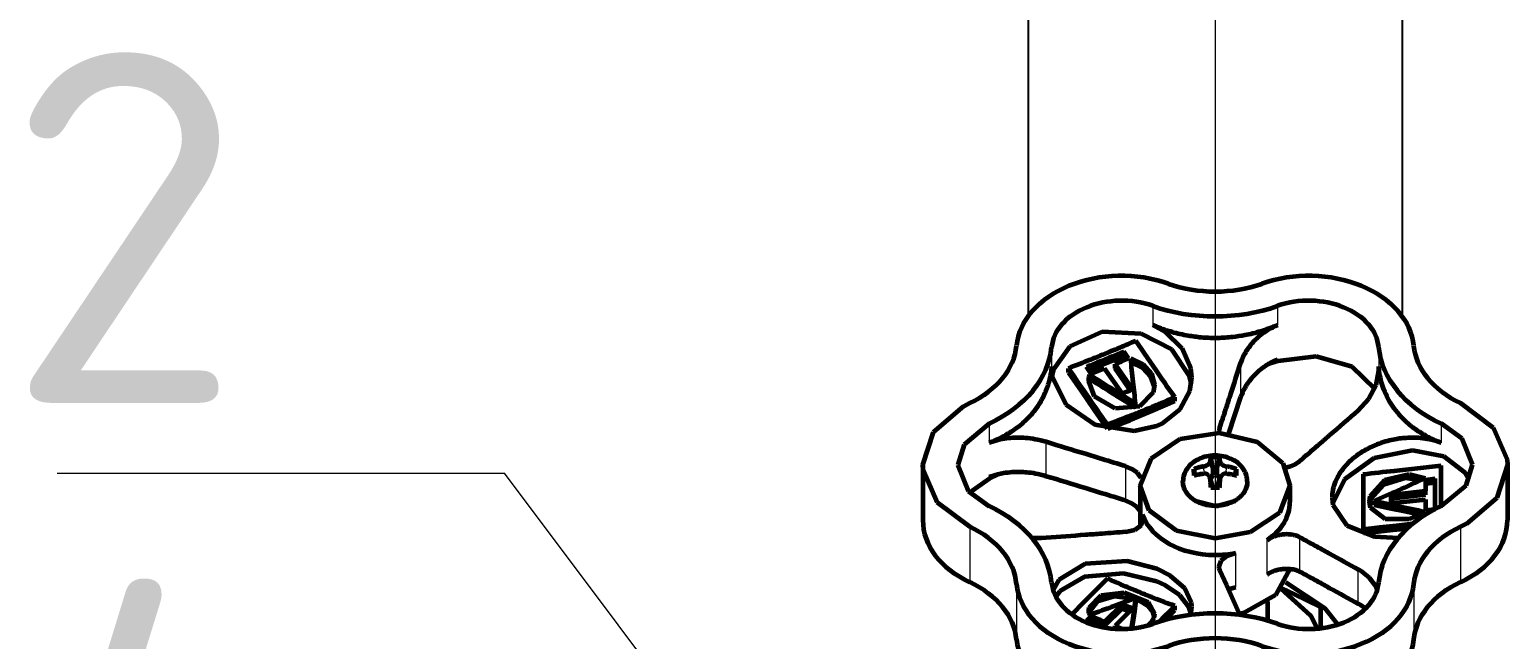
# Model space of a CAD drawing. Header units: millimetres. Extents: x -718 to 68664, y -49984 to -979.
# Drawn here: x 12506 to 13770, y -36314 to -35792 of the extents above; entities that cross this region are included whole.
import ezdxf

# ---------------------------------------------------------------- set-up
doc = ezdxf.new("R2010")
doc.units = ezdxf.units.MM
doc.linetypes.add('K5LT_BASIC', pattern=[0])
doc.layers.add('Text', color=7, linetype='Continuous', lineweight=15)
doc.layers.add('ГВС (Т3)_20', color=10, linetype='Continuous', lineweight=25)
doc.layers.add('Системный слой (1)', color=7, linetype='Continuous', true_color=0xc26c6c6c)
doc.styles.add('ISOCPEUR', font='isocpeur.ttf', dxfattribs={"width": 0.65})

# ---------------------------------------------------------------- blocks, each defined once
blk = doc.blocks.new('U656')
at = {"layer": 'Системный слой (1)', "color": 150, "linetype": 'K5LT_BASIC', "lineweight": 60, "true_color": 0x0080ff}
for p, q in [((799.53, 147.5), (800.69, 148.54)), ((797.37, 144.04), (799.53, 147.5)), ((796.35, 139.66), (797.37, 144.04)), ((796.63, 135.07), (796.35, 139.66)), ((798.16, 131), (796.63, 135.07)), ((811.36, 132.31), (809.13, 128.94)), ((800.69, 128.1), (798.16, 131)), ((809.13, 128.94), (807.74, 127.82))]:
    blk.add_line(p, q, dxfattribs=at)
blk = doc.blocks.new('U665')
at = {"layer": 'Системный слой (1)', "color": 150, "linetype": 'K5LT_BASIC', "lineweight": 60, "true_color": 0x0080ff}
for p, q in [((816.36, 116.81), (816.1, 117.34)), ((818.59, 114.24), (816.36, 116.81)), ((826.7, 117.34), (824.6, 114.54)), ((821.4, 113.32), (818.59, 114.24)), ((824.6, 114.54), (821.85, 113.34)), ((821.85, 113.34), (821.4, 113.32))]:
    blk.add_line(p, q, dxfattribs=at)
blk = doc.blocks.new('U666')
at = {"layer": 'Системный слой (1)', "color": 150, "linetype": 'K5LT_BASIC', "lineweight": 60, "true_color": 0x0080ff}
for p, q in [((830.27, 132.94), (830.26, 132.99)), ((830.68, 129.68), (830.27, 132.94)), ((829.79, 126.61), (830.68, 129.68)), ((827.9, 124.67), (829.79, 126.61))]:
    blk.add_line(p, q, dxfattribs=at)
blk = doc.blocks.new('U667')
at = {"layer": 'Системный слой (1)', "color": 150, "linetype": 'K5LT_BASIC', "lineweight": 60, "true_color": 0x0080ff}
for p, q in [((817.86, 119), (819.65, 116.85)), ((823.65, 117.23), (824.93, 119)), ((819.65, 116.85), (821.4, 116.32)), ((821.4, 116.32), (823.65, 117.23))]:
    blk.add_line(p, q, dxfattribs=at)
blk = doc.blocks.new('U668')
at = {"layer": 'Системный слой (1)', "color": 150, "linetype": 'K5LT_BASIC', "lineweight": 60, "true_color": 0x0080ff}
for p, q in [((818.19, 162.09), (820.94, 163.3)), ((820.94, 163.3), (821.4, 163.32)), ((821.4, 163.32), (824.2, 162.4)), ((816.1, 159.3), (818.19, 162.09)), ((824.2, 162.4), (826.43, 159.82)), ((826.43, 159.82), (826.7, 159.3))]:
    blk.add_line(p, q, dxfattribs=at)
blk = doc.blocks.new('U669')
at = {"layer": 'Системный слой (1)', "color": 150, "linetype": 'K5LT_BASIC', "lineweight": 60, "true_color": 0x0080ff}
for p, q in [((819.15, 159.41), (817.86, 157.64)), ((821.4, 160.32), (819.15, 159.41)), ((823.15, 159.78), (821.4, 160.32)), ((824.93, 157.64), (823.15, 159.78))]:
    blk.add_line(p, q, dxfattribs=at)
blk = doc.blocks.new('U670')
at = {"layer": 'Системный слой (1)', "color": 150, "linetype": 'K5LT_BASIC', "lineweight": 60, "true_color": 0x0080ff}
for p, q in [((808.74, 135.83), (808.63, 136.24)), ((810.24, 133.15), (808.74, 135.83)), ((812.51, 131.94), (810.24, 133.15))]:
    blk.add_line(p, q, dxfattribs=at)
blk = doc.blocks.new('U671')
at = {"layer": 'Системный слой (1)', "color": 150, "linetype": 'K5LT_BASIC', "lineweight": 60, "true_color": 0x0080ff}
for p, q in [((817.51, 143.97), (819.63, 144.72)), ((819.63, 144.72), (821.96, 143.8)), ((815.75, 141.62), (817.51, 143.97)), ((821.96, 143.8), (823.63, 141.32)), ((815.1, 138.32), (815.75, 141.62)), ((823.63, 141.32), (824.15, 137.98)), ((815.63, 135.32), (815.1, 138.32)), ((824.15, 137.98), (823.38, 134.74)), ((817.3, 132.83), (815.63, 135.32)), ((823.38, 134.74), (821.54, 132.52)), ((819.63, 131.92), (817.3, 132.83)), ((821.54, 132.52), (819.63, 131.92))]:
    blk.add_line(p, q, dxfattribs=at)
blk = doc.blocks.new('U672')
at = {"layer": 'Системный слой (1)', "color": 150, "linetype": 'K5LT_BASIC', "lineweight": 60, "true_color": 0x0080ff}
for p, q in [((820.71, 144.97), (821.04, 145.41)), ((821.04, 145.41), (821.27, 145.95)), ((820.3, 144.65), (820.71, 144.97))]:
    blk.add_line(p, q, dxfattribs=at)
blk = doc.blocks.new('U673')
at = {"layer": 'Системный слой (1)', "color": 150, "linetype": 'K5LT_BASIC', "lineweight": 60, "true_color": 0x0080ff}
for p, q in [((815.66, 145.95), (815.84, 145.18)), ((815.84, 145.18), (816.24, 144.66)), ((816.24, 144.66), (816.78, 144.47)), ((816.78, 144.47), (816.89, 144.47)), ((816.89, 144.47), (817.01, 144.49)), ((817.01, 144.49), (817.12, 144.53))]:
    blk.add_line(p, q, dxfattribs=at)
blk = doc.blocks.new('U674')
at = {"layer": 'Системный слой (1)', "color": 150, "linetype": 'K5LT_BASIC', "lineweight": 60, "true_color": 0x0080ff}
for p, q in [((818.13, 145.46), (817.84, 145.04)), ((818.34, 145.95), (818.13, 145.46)), ((817.84, 145.04), (817.48, 144.72))]:
    blk.add_line(p, q, dxfattribs=at)
blk = doc.blocks.new('U675')
at = {"layer": 'Системный слой (1)', "color": 150, "linetype": 'K5LT_BASIC', "lineweight": 60, "true_color": 0x0080ff}
for p, q in [((815.14, 153.57), (815.15, 153.99)), ((815.14, 153.17), (815.14, 153.57)), ((815.16, 152.77), (815.14, 153.17))]:
    blk.add_line(p, q, dxfattribs=at)
blk = doc.blocks.new('U676')
at = {"layer": 'Системный слой (1)', "color": 150, "linetype": 'K5LT_BASIC', "lineweight": 60, "true_color": 0x0080ff}
for p, q in [((812.39, 137.94), (811.11, 137.36)), ((809.83, 136.78), (808.55, 136.2)), ((811.11, 137.36), (809.83, 136.78))]:
    blk.add_line(p, q, dxfattribs=at)
blk = doc.blocks.new('U677')
at = {"layer": 'Системный слой (1)', "color": 150, "linetype": 'K5LT_BASIC', "lineweight": 60, "true_color": 0x0080ff}
for p, q in [((812.49, 137.98), (812.39, 137.94)), ((812.59, 138), (812.49, 137.98)), ((812.7, 138.01), (812.59, 138)), ((813.19, 137.83), (812.7, 138.01)), ((813.6, 137.31), (813.19, 137.83)), ((813.86, 136.56), (813.6, 137.31))]:
    blk.add_line(p, q, dxfattribs=at)
blk = doc.blocks.new('U678')
at = {"layer": 'Системный слой (1)', "color": 150, "linetype": 'K5LT_BASIC', "lineweight": 60, "true_color": 0x0080ff}
for p, q in [((811.74, 125.12), (812.28, 125.78)), ((812.28, 125.78), (812.46, 126.08)), ((810.71, 124.45), (811.12, 124.64)), ((811.12, 124.64), (811.74, 125.12))]:
    blk.add_line(p, q, dxfattribs=at)
blk = doc.blocks.new('U679')
at = {"layer": 'Системный слой (1)', "color": 150, "linetype": 'K5LT_BASIC', "lineweight": 60, "true_color": 0x0080ff}
for p, q in [((824.28, 138), (824.15, 138.01)), ((824.41, 137.98), (824.28, 138)), ((824.54, 137.94), (824.41, 137.98))]:
    blk.add_line(p, q, dxfattribs=at)
blk = doc.blocks.new('U680')
at = {"layer": 'Системный слой (1)', "color": 150, "linetype": 'K5LT_BASIC', "lineweight": 60, "true_color": 0x0080ff}
for p, q in [((809.11, 125.46), (809.26, 125.65)), ((809.26, 125.65), (809.39, 125.86)), ((809.39, 125.86), (809.52, 126.08))]:
    blk.add_line(p, q, dxfattribs=at)
blk = doc.blocks.new('U681')
at = {"layer": 'Системный слой (1)', "color": 150, "linetype": 'K5LT_BASIC', "lineweight": 60, "true_color": 0x0080ff}
for p, q in [((826.05, 126.08), (827.04, 125.17)), ((827.04, 125.17), (828.22, 124.55)), ((828.22, 124.55), (829.46, 124.32)), ((829.46, 124.32), (829.52, 124.32)), ((829.52, 124.32), (829.62, 124.32)), ((829.62, 124.32), (829.72, 124.32)), ((829.72, 124.32), (829.82, 124.33))]:
    blk.add_line(p, q, dxfattribs=at)
blk = doc.blocks.new('U682')
at = {"layer": 'Системный слой (1)', "color": 150, "linetype": 'K5LT_BASIC', "lineweight": 60, "true_color": 0x0080ff}
for p, q in [((810.73, 137.19), (810.81, 136.99)), ((810.81, 136.99), (810.87, 136.78)), ((810.87, 136.78), (810.93, 136.56))]:
    blk.add_line(p, q, dxfattribs=at)
blk = doc.blocks.new('U683')
at = {"layer": 'Системный слой (1)', "color": 150, "linetype": 'K5LT_BASIC', "lineweight": 60, "true_color": 0x0080ff}
for p, q in [((821.17, 132.3), (821.29, 131.85)), ((821.29, 131.85), (821.48, 131.43)), ((821.48, 131.43), (821.73, 131.07))]:
    blk.add_line(p, q, dxfattribs=at)
blk = doc.blocks.new('U684')
at = {"layer": 'Системный слой (1)', "color": 150, "linetype": 'K5LT_BASIC', "lineweight": 60, "true_color": 0x0080ff}
for p, q in [((817.98, 128.25), (816.22, 127.05)), ((818.62, 128.32), (817.98, 128.25)), ((816.22, 127.05), (815.26, 124.68)), ((815.26, 124.68), (815.15, 122.65))]:
    blk.add_line(p, q, dxfattribs=at)
blk = doc.blocks.new('U685')
at = {"layer": 'Системный слой (1)', "color": 150, "linetype": 'K5LT_BASIC', "lineweight": 60, "true_color": 0x0080ff}
for p, q in [((820.15, 127.25), (818.09, 128.27)), ((821.97, 124.72), (820.15, 127.25)), ((822.64, 121.43), (821.97, 124.72)), ((822.11, 118.76), (822.64, 121.43)), ((820.7, 116.91), (822.11, 118.76)), ((820.14, 116.59), (820.7, 116.91))]:
    blk.add_line(p, q, dxfattribs=at)
blk = doc.blocks.new('U686')
at = {"layer": 'Системный слой (1)', "color": 150, "linetype": 'K5LT_BASIC', "lineweight": 60, "true_color": 0x0080ff}
for p, q in [((810.59, 151.6), (810.13, 151.95)), ((811.83, 149.48), (810.59, 151.6)), ((812.12, 146.17), (811.83, 149.48)), ((811.43, 143.32), (812.12, 146.17)), ((811.07, 142.57), (811.43, 143.32)), ((810.24, 141.35), (811.07, 142.57)), ((808.74, 140.39), (809.26, 140.58)), ((809.26, 140.58), (810.24, 141.35))]:
    blk.add_line(p, q, dxfattribs=at)
blk = doc.blocks.new('U687')
at = {"layer": 'Системный слой (1)', "color": 150, "linetype": 'K5LT_BASIC', "lineweight": 60, "true_color": 0x0080ff}
for p, q in [((828.93, 152.27), (826.57, 151.09)), ((829.52, 152.32), (828.93, 152.27)), ((829.62, 152.32), (829.52, 152.32)), ((829.72, 152.31), (829.62, 152.32)), ((829.82, 152.31), (829.72, 152.31)), ((826.57, 151.09), (824.86, 148.6)), ((824.86, 148.6), (824.31, 145.24)), ((824.31, 145.24), (824.75, 143.32))]:
    blk.add_line(p, q, dxfattribs=at)
blk = doc.blocks.new('U688')
at = {"layer": 'Системный слой (1)', "color": 150, "linetype": 'K5LT_BASIC', "lineweight": 60, "true_color": 0x0080ff}
for p, q in [((829.56, 152.15), (828.98, 152.28)), ((831.54, 150.76), (829.56, 152.15)), ((832.77, 147.98), (831.54, 150.76)), ((832.62, 144.64), (832.77, 147.98)), ((831.27, 142.03), (832.62, 144.64)), ((829, 140.5), (831.27, 142.03)), ((828.34, 140.35), (829, 140.5))]:
    blk.add_line(p, q, dxfattribs=at)
blk = doc.blocks.new('U689')
at = {"layer": 'Системный слой (1)', "color": 150, "linetype": 'K5LT_BASIC', "lineweight": 60, "true_color": 0x0080ff}
for p, q in [((824.75, 143.32), (825.01, 142.77)), ((832.76, 142.58), (833.35, 143.65)), ((825.01, 142.77), (826.18, 141.32)), ((831.36, 141.13), (832.76, 142.58)), ((826.18, 141.32), (827.72, 140.49)), ((827.72, 140.49), (828.87, 140.32)), ((828.87, 140.32), (829.65, 140.39)), ((829.65, 140.39), (831.36, 141.13))]:
    blk.add_line(p, q, dxfattribs=at)
blk = doc.blocks.new('U690')
at = {"layer": 'Системный слой (1)', "color": 150, "linetype": 'K5LT_BASIC', "lineweight": 60, "true_color": 0x0080ff}
for p, q in [((811.9, 142.13), (812.5, 143.32)), ((810.84, 140.91), (811.9, 142.13)), ((808.55, 140.45), (808.79, 140.38)), ((808.79, 140.38), (809.03, 140.33)), ((809.03, 140.33), (809.28, 140.32)), ((809.28, 140.32), (809.64, 140.35)), ((809.64, 140.35), (810.84, 140.91))]:
    blk.add_line(p, q, dxfattribs=at)
blk = doc.blocks.new('U691')
at = {"layer": 'Системный слой (1)', "color": 150, "linetype": 'K5LT_BASIC', "lineweight": 60, "true_color": 0x0080ff}
for p, q in [((811.57, 151.68), (810.71, 152.18)), ((812.92, 149.44), (811.57, 151.68)), ((813.16, 145.85), (812.92, 149.44)), ((812.5, 143.32), (813.16, 145.85))]:
    blk.add_line(p, q, dxfattribs=at)
blk = doc.blocks.new('U692')
at = {"layer": 'Системный слой (1)', "color": 150, "linetype": 'K5LT_BASIC', "lineweight": 60, "true_color": 0x0080ff}
for p, q in [((815.55, 125.64), (815.69, 124.39)), ((815.69, 124.39), (815.83, 123.13)), ((815.83, 123.13), (815.97, 121.87))]:
    blk.add_line(p, q, dxfattribs=at)
blk = doc.blocks.new('U693')
at = {"layer": 'Системный слой (1)', "color": 150, "linetype": 'K5LT_BASIC', "lineweight": 60, "true_color": 0x0080ff}
for p, q in [((817.68, 123.4), (817.96, 124.71)), ((817.4, 122.09), (817.68, 123.4)), ((817.12, 120.78), (817.4, 122.09))]:
    blk.add_line(p, q, dxfattribs=at)
blk = doc.blocks.new('U694')
at = {"layer": 'Системный слой (1)', "color": 150, "linetype": 'K5LT_BASIC', "lineweight": 60, "true_color": 0x0080ff}
for p, q in [((818.47, 125.02), (818.09, 125.11)), ((819.7, 123.91), (818.47, 125.02)), ((820.26, 122.08), (819.7, 123.91)), ((820.08, 120.76), (820.26, 122.08))]:
    blk.add_line(p, q, dxfattribs=at)
blk = doc.blocks.new('U695')
at = {"layer": 'Системный слой (1)', "color": 150, "linetype": 'K5LT_BASIC', "lineweight": 60, "true_color": 0x0080ff}
for p, q in [((816.75, 123.78), (817.73, 125.02)), ((817.73, 125.02), (818.27, 125.13)), ((818.27, 125.13), (818.73, 125.05)), ((818.73, 125.05), (820.12, 123.81)), ((816.75, 121.69), (816.75, 123.78)), ((820.12, 123.81), (820.62, 121.72)), ((817.39, 120.37), (816.75, 121.69)), ((820.62, 121.72), (820.25, 120.37))]:
    blk.add_line(p, q, dxfattribs=at)
blk = doc.blocks.new('U696')
at = {"layer": 'Системный слой (1)', "color": 150, "linetype": 'K5LT_BASIC', "lineweight": 60, "true_color": 0x0080ff}
for p, q in [((815.91, 125.64), (816.06, 124.23)), ((816.06, 124.23), (816.22, 122.81)), ((816.22, 122.81), (816.38, 121.39))]:
    blk.add_line(p, q, dxfattribs=at)
blk = doc.blocks.new('U697')
at = {"layer": 'Системный слой (1)', "color": 150, "linetype": 'K5LT_BASIC', "lineweight": 60, "true_color": 0x0080ff}
for p, q in [((824.5, 147.49), (825.24, 145.58)), ((825.24, 145.58), (826.02, 143.68)), ((826.02, 143.68), (826.84, 141.78))]:
    blk.add_line(p, q, dxfattribs=at)
blk = doc.blocks.new('U698')
at = {"layer": 'Системный слой (1)', "color": 150, "linetype": 'K5LT_BASIC', "lineweight": 60, "true_color": 0x0080ff}
for p, q in [((829.9, 148.13), (829.5, 149.13)), ((830.31, 147.12), (829.9, 148.13)), ((830.73, 146.12), (830.31, 147.12))]:
    blk.add_line(p, q, dxfattribs=at)
blk = doc.blocks.new('U699')
at = {"layer": 'Системный слой (1)', "color": 150, "linetype": 'K5LT_BASIC', "lineweight": 60, "true_color": 0x0080ff}
for p, q in [((808.55, 149.04), (808.69, 149.09)), ((808.69, 149.09), (808.83, 149.12)), ((808.83, 149.12), (808.97, 149.13)), ((808.97, 149.13), (809.21, 149.1)), ((809.21, 149.1), (810.25, 148.08)), ((810.25, 148.08), (810.49, 146.1)), ((810.49, 146.1), (809.66, 144.04)), ((807.96, 143.76), (807.67, 144.07)), ((808.3, 143.57), (807.96, 143.76)), ((808.65, 143.51), (808.3, 143.57)), ((809.66, 144.04), (808.65, 143.51))]:
    blk.add_line(p, q, dxfattribs=at)
blk = doc.blocks.new('U700')
at = {"layer": 'Системный слой (1)', "color": 150, "linetype": 'K5LT_BASIC', "lineweight": 60, "true_color": 0x0080ff}
for p, q in [((808.84, 145.64), (808.92, 145.85)), ((808.92, 145.85), (809.01, 146.07)), ((809.01, 146.07), (809.1, 146.28))]:
    blk.add_line(p, q, dxfattribs=at)
blk = doc.blocks.new('U701')
at = {"layer": 'Системный слой (1)', "color": 150, "linetype": 'K5LT_BASIC', "lineweight": 60, "true_color": 0x0080ff}
for p, q in [((828.5, 149.1), (828.38, 149.12)), ((828.62, 149.08), (828.5, 149.1)), ((828.74, 149.04), (828.62, 149.08)), ((829.68, 144.51), (830.15, 145.49)), ((830.15, 145.49), (830.16, 145.5)), ((828.94, 143.82), (829.68, 144.51)), ((828.07, 143.52), (828.94, 143.82))]:
    blk.add_line(p, q, dxfattribs=at)
blk = doc.blocks.new('U702')
at = {"layer": 'Системный слой (1)', "color": 150, "linetype": 'K5LT_BASIC', "lineweight": 60, "true_color": 0x0080ff}
for p, q in [((808.05, 149.32), (807.88, 148.92)), ((807.72, 148.53), (807.55, 148.13)), ((807.88, 148.92), (807.72, 148.53))]:
    blk.add_line(p, q, dxfattribs=at)
blk = doc.blocks.new('U703')
at = {"layer": 'Системный слой (1)', "color": 150, "linetype": 'K5LT_BASIC', "lineweight": 60, "true_color": 0x0080ff}
for p, q in [((809.63, 149.57), (808.61, 150.58)), ((810.65, 148.55), (809.63, 149.57)), ((811.67, 147.54), (810.65, 148.55))]:
    blk.add_line(p, q, dxfattribs=at)
blk = doc.blocks.new('U704')
at = {"layer": 'Системный слой (1)', "color": 150, "linetype": 'K5LT_BASIC', "lineweight": 60, "true_color": 0x0080ff}
for p, q in [((808.42, 142.67), (807.97, 143.12)), ((808.87, 142.22), (808.42, 142.67)), ((809.32, 141.78), (808.87, 142.22))]:
    blk.add_line(p, q, dxfattribs=at)
blk = doc.blocks.new('U705')
at = {"layer": 'Системный слой (1)', "color": 150, "linetype": 'K5LT_BASIC', "lineweight": 60, "true_color": 0x0080ff}
for p, q in [((809.71, 148.42), (808.79, 149.11)), ((810.15, 146.95), (809.71, 148.42)), ((809.94, 145.23), (810.15, 146.95)), ((809.31, 144.05), (809.75, 144.73)), ((809.75, 144.73), (809.91, 145.12)), ((808.47, 143.53), (808.78, 143.63)), ((808.78, 143.63), (809.31, 144.05))]:
    blk.add_line(p, q, dxfattribs=at)
blk = doc.blocks.new('U706')
at = {"layer": 'Системный слой (1)', "color": 150, "linetype": 'K5LT_BASIC', "lineweight": 60, "true_color": 0x0080ff}
for p, q in [((808.14, 145.34), (807.4, 145.45)), ((808.88, 145.23), (808.14, 145.34)), ((809.62, 145.12), (808.88, 145.23))]:
    blk.add_line(p, q, dxfattribs=at)
blk = doc.blocks.new('U707')
at = {"layer": 'Системный слой (1)', "color": 150, "linetype": 'K5LT_BASIC', "lineweight": 60, "true_color": 0x0080ff}
for p, q in [((808.12, 142.62), (808.4, 142.34)), ((808.4, 142.34), (808.68, 142.06)), ((808.68, 142.06), (808.96, 141.78))]:
    blk.add_line(p, q, dxfattribs=at)
blk = doc.blocks.new('U708')
at = {"layer": 'Системный слой (1)', "color": 150, "linetype": 'K5LT_BASIC', "lineweight": 60, "true_color": 0x0080ff}
for p, q in [((826.21, 146.87), (827.26, 148.63)), ((827.26, 148.63), (828.56, 149.13)), ((828.56, 149.13), (828.74, 149.12)), ((828.74, 149.12), (828.92, 149.09)), ((828.92, 149.09), (829.1, 149.04)), ((826.4, 144.8), (826.21, 146.87)), ((830.53, 145.54), (830.02, 144.48)), ((827.6, 143.63), (826.4, 144.8)), ((830.02, 144.48), (829.21, 143.77)), ((828.25, 143.51), (827.6, 143.63)), ((829.21, 143.77), (828.25, 143.51))]:
    blk.add_line(p, q, dxfattribs=at)
blk = doc.blocks.new('U709')
at = {"layer": 'Системный слой (1)', "color": 150, "linetype": 'K5LT_BASIC', "lineweight": 60, "true_color": 0x0080ff}
for p, q in [((829.3, 150.86), (827.7, 149.76)), ((827.7, 149.76), (826.11, 148.66)), ((826.11, 148.66), (824.52, 147.56))]:
    blk.add_line(p, q, dxfattribs=at)
blk = doc.blocks.new('U710')
at = {"layer": 'Системный слой (1)', "color": 150, "linetype": 'K5LT_BASIC', "lineweight": 60, "true_color": 0x0080ff}
for p, q in [((808.26, 145.37), (807.4, 145.5)), ((809.12, 145.25), (808.26, 145.37)), ((809.98, 145.12), (809.12, 145.25))]:
    blk.add_line(p, q, dxfattribs=at)
blk = doc.blocks.new('U711')
at = {"layer": 'Системный слой (1)', "color": 150, "linetype": 'K5LT_BASIC', "lineweight": 60, "true_color": 0x0080ff}
for p, q in [((818.33, 140.02), (817.86, 138.23)), ((817.86, 138.23), (818.33, 136.62))]:
    blk.add_line(p, q, dxfattribs=at)
blk = doc.blocks.new('U712')
at = {"layer": 'Системный слой (1)', "color": 150, "linetype": 'K5LT_BASIC', "lineweight": 60, "true_color": 0x0080ff}
for p, q in [((820.23, 138.68), (820.21, 138.72)), ((820.53, 138.5), (820.23, 138.68))]:
    blk.add_line(p, q, dxfattribs=at)
blk = doc.blocks.new('U713')
at = {"layer": 'Системный слой (1)', "color": 150, "linetype": 'K5LT_BASIC', "lineweight": 60, "true_color": 0x0080ff}
for p, q in [((820.21, 137.91), (820.49, 138.13)), ((820.49, 138.13), (820.53, 138.13))]:
    blk.add_line(p, q, dxfattribs=at)
blk = doc.blocks.new('U714')
at = {"layer": 'Системный слой (1)', "color": 150, "linetype": 'K5LT_BASIC', "lineweight": 60, "true_color": 0x0080ff}
for p, q in [((820.27, 137.89), (820.23, 137.89)), ((820.3, 137.88), (820.27, 137.89)), ((820.34, 137.87), (820.3, 137.88)), ((820.52, 137.76), (820.34, 137.87)), ((820.63, 137.55), (820.52, 137.76)), ((820.65, 137.3), (820.63, 137.55))]:
    blk.add_line(p, q, dxfattribs=at)
blk = doc.blocks.new('U715')
at = {"layer": 'Системный слой (1)', "color": 150, "linetype": 'K5LT_BASIC', "lineweight": 60, "true_color": 0x0080ff}
for p, q in [((820.52, 138.88), (820.63, 139.08)), ((820.63, 139.08), (820.65, 139.34)), ((820.23, 138.75), (820.27, 138.75)), ((820.27, 138.75), (820.3, 138.75)), ((820.3, 138.75), (820.34, 138.76)), ((820.34, 138.76), (820.52, 138.88))]:
    blk.add_line(p, q, dxfattribs=at)
blk = doc.blocks.new('U716')
at = {"layer": 'Системный слой (1)', "color": 150, "linetype": 'K5LT_BASIC', "lineweight": 60, "true_color": 0x0080ff}
for p, q in [((810.79, 132.66), (808.52, 130.16)), ((808.52, 130.16), (807.39, 129.59))]:
    blk.add_line(p, q, dxfattribs=at)
blk = doc.blocks.new('U717')
at = {"layer": 'Системный слой (1)', "color": 150, "linetype": 'K5LT_BASIC', "lineweight": 60, "true_color": 0x0080ff}
for p, q in [((810.34, 131.52), (809.81, 130.42)), ((810.84, 132.62), (810.34, 131.52)), ((809.81, 130.42), (809.25, 129.32))]:
    blk.add_line(p, q, dxfattribs=at)

msp = doc.modelspace()

# ---------------------------------------------------------------- linework, layer by layer
at = {"layer": 'Text'}
msp.add_line((13520.4, -35223.3), (13520.4, -38810.5), dxfattribs=at)
for points in [[(12530, -36171.6), (12912.5, -36171.6)], [(13398.6, -36820.4), (12912.5, -36171.6)]]:
    msp.add_lwpolyline(points, dxfattribs=at)
at = {"layer": 'ГВС (Т3)_20'}
for p, q in [((13360.4, -35406), (13360.4, -36037.5)), ((13680.4, -35406), (13680.4, -36037.5))]:
    msp.add_line(p, q, dxfattribs=at)
at = {"layer": 'ГВС (Т3)_20', "lineweight": 18}
for p, q in [((13467.1, -36028.6), (13467.1, -36045.1)), ((13573.7, -36028.6), (13573.7, -36045.1)), ((13380.5, -36063.9), (13380.5, -36080.4)), ((13660.3, -36063.9), (13660.3, -36080.4)), ((13542.4, -36106.4), (13542.4, -36077.1)), ((13573.7, -36074.4), (13573.7, -36076)), ((13327.2, -36129.3), (13327.2, -36145.7)), ((13524.2, -36137.1), (13524.2, -36133.1)), ((13713.6, -36129.3), (13713.6, -36145.7)), ((13375.9, -36174.4), (13375.9, -36145)), ((13444.1, -36195.2), (13444.1, -36165.8)), ((13511.5, -36172), (13510.2, -36166)), ((13518.5, -36173.2), (13516.1, -36161.8)), ((13522.2, -36173.2), (13524.7, -36161.8)), ((13529.3, -36172), (13530.6, -36166)), ((13327.2, -36175.1), (13327.2, -36176.6)), ((13518.4, -36183.8), (13516.1, -36176.2)), ((13522.4, -36183.8), (13524.7, -36176.2)), ((13458.3, -36213.9), (13458.3, -36207.4)), ((13310.6, -36217.6), (13310.6, -36265)), ((13730.2, -36217.6), (13730.2, -36265)), ((13564.9, -36258.3), (13564.9, -36228.9)), ((13592.9, -36256), (13592.9, -36226.6)), ((13538, -36269.3), (13538, -36239.9)), ((13642.8, -36283.4), (13642.8, -36254)), ((13350.6, -36266.6), (13350.6, -36314)), ((13690.2, -36266.6), (13690.2, -36314))]:
    msp.add_line(p, q, dxfattribs=at)
at = {"layer": 'ГВС (Т3)_20', "lineweight": 60}
for p, q in [((13442.3, -36071.3), (13442.3, -36067.7)), ((13446.4, -36073.6), (13442.3, -36067.7)), ((13444.5, -36074.4), (13442.3, -36071.3)), ((13395, -36085.6), (13395, -36082)), ((13414.4, -36086.7), (13410.3, -36080.8)), ((13440.8, -36103.6), (13425.9, -36082.1)), ((13449.7, -36099.9), (13434.9, -36078.4)), ((13434.9, -36082), (13434.9, -36078.4)), ((13447.8, -36100.7), (13434.9, -36082)), ((13573.7, -36076), (13565.8, -36078.5)), ((13413.1, -36091.2), (13413.1, -36087.6)), ((13485.8, -36110.2), (13485.8, -36106.6)), ((13532.2, -36137.8), (13542.4, -36106.4)), ((13452.3, -36115.7), (13452.3, -36112.1)), ((13428.2, -36133.4), (13428.2, -36130.1)), ((13518.5, -36167.2), (13516.6, -36158)), ((13522.2, -36167.2), (13524.2, -36158)), ((13270.4, -36164.6), (13270.4, -36212)), ((13334.8, -36172.7), (13327.2, -36176.6)), ((13503.2, -36173.3), (13502.1, -36168.3)), ((13522.2, -36167.2), (13518.5, -36167.2)), ((13518.5, -36167.2), (13518.5, -36173.2)), ((13522.2, -36173.2), (13522.2, -36167.2)), ((13537.6, -36173.3), (13538.7, -36168.3)), ((13647.1, -36172.5), (13647.1, -36219.5)), ((13713.6, -36199.9), (13713.6, -36165.1)), ((13770.4, -36164.6), (13770.4, -36212)), ((13327.2, -36176.6), (13310.6, -36188.3)), ((13456.4, -36182.3), (13456.4, -36216.9)), ((13518.4, -36183.3), (13515.9, -36175.2)), ((13518.4, -36183.3), (13518.5, -36183.8)), ((13522.3, -36183.8), (13522.4, -36183.3)), ((13522.4, -36183.3), (13524.8, -36175.2)), ((13584.4, -36182.3), (13584.4, -36196.4)), ((13670.7, -36190.1), (13700.3, -36186.8)), ((13700.3, -36177.3), (13708.5, -36176.3)), ((13700.3, -36177.3), (13700.3, -36186.8)), ((13708.5, -36179.9), (13700.3, -36180.8)), ((13700.3, -36190.3), (13700.3, -36186.8)), ((13708.5, -36202.5), (13708.5, -36176.3)), ((13656.5, -36199), (13656.5, -36195.4)), ((13670.7, -36190.1), (13670.7, -36197.4)), ((13700.3, -36190.3), (13670.7, -36193.7)), ((13670.7, -36197.4), (13700.3, -36194.1)), ((13700.3, -36194.1), (13700.3, -36203.4)), ((13700.3, -36203.4), (13708.5, -36202.5)), ((13647.1, -36223.1), (13647.1, -36219.5)), ((13440.8, -36284), (13425.9, -36298.8)), ((13440.8, -36287.6), (13425.9, -36302.4)), ((13449.7, -36287.6), (13434.9, -36302.4)), ((13440.8, -36287.6), (13440.8, -36284)), ((13452.3, -36282.3), (13452.3, -36278.7)), ((13485.8, -36288.9), (13485.8, -36285.3)), ((13565.4, -36297.9), (13565.4, -36281.6)), ((13610.4, -36286.1), (13610.4, -36304.4)), ((13414.4, -36294), (13410.3, -36298.1)), ((13414.4, -36297.6), (13412.9, -36299.1)), ((13414.4, -36297.6), (13414.4, -36294)), ((13425.9, -36302.4), (13425.9, -36298.8)), ((13434.9, -36304.8), (13434.9, -36302.4))]:
    msp.add_line(p, q, dxfattribs=at)
msp.add_arc((13996, -34915.3), 1496.4, 247.9772, 248.2384, dxfattribs=at)
for centre, major_axis, start_param, end_param in [((13440.4, -36066.6), (-90, 0), 4.251835, 6.220141), ((13520.4, -35952.6), (90, 0), 4.251835, 5.172943), ((13600.4, -36066.6), (-90, 0), 3.204637, 5.172943), ((13440.4, -36066.6), (-60, 0), 4.251835, 6.220141), ((13600.4, -36066.6), (60, 0), 0.063045, 2.03135), ((13520.4, -35952.6), (120, 0), 4.251835, 5.172943), ((13260.7, -36058.6), (90, 0), 5.299033, 6.220141), ((13260.7, -36058.6), (120, 0), 5.299033, 6.220141), ((13780, -36058.6), (120, 0), 3.204637, 4.125745), ((13780, -36058.6), (-90, 0), 0.063045, 0.984153), ((13520.4, -36196.4), (64, 0), 5.480988, 6.283185), ((13360.4, -36212), (90, 0), 3.141593, 4.125745), ((13260.7, -36270.6), (-120, 0), 3.204637, 4.125745), ((13520.4, -36196.4), (-64, 0), 0.245, 1.570796), ((13780, -36270.6), (-120, 0), 5.299033, 6.220141), ((13680.4, -36212), (-90, 0), 2.15744, 3.141593), ((13260.7, -36270.6), (90, 0), 0.063045, 0.984153), ((13780, -36270.6), (-90, 0), 5.299033, 6.220141), ((13520.4, -36196.4), (64, 0), 4.712389, 4.990987), ((13260.7, -36318), (90, 0), 0.063045, 0.984153), ((13440.4, -36262.6), (90, 0), 3.204637, 5.172943), ((13440.4, -36262.6), (-60, 0), 0.063045, 2.03135), ((13600.4, -36262.6), (90, 0), 4.251835, 6.220141), ((13600.4, -36262.6), (60, 0), 4.251835, 6.220141), ((13780, -36318), (-90, 0), 5.299033, 6.220141), ((13520.4, -36376.6), (-120, 0), 4.251835, 5.172943), ((13520.4, -36376.6), (-90, 0), 4.251835, 5.172943), ((13440.4, -36309.9), (90, 0), 3.204637, 5.172943), ((13600.4, -36309.9), (90, 0), 4.251835, 6.220141)]:
    msp.add_ellipse(centre, major_axis=major_axis, ratio=0.707107, start_param=start_param, end_param=end_param, dxfattribs=at)
at = {"layer": 'ГВС (Т3)_20', "lineweight": 18}
msp.add_ellipse((13520.4, -36178.7), major_axis=(-27.5, 0), ratio=0.707107, start_param=0, end_param=3.141593, dxfattribs=at)
at = {"layer": 'ГВС (Т3)_20', "lineweight": 60}
for points, knots in [([(13573.7, -36045.1), (13569, -36047.1), (13559.9, -36050.5), (13546.9, -36053.7), (13536.7, -36055.2), (13527, -36056.1), (13518, -36056.3), (13507.4, -36055.6), (13496.4, -36054.2), (13483.8, -36051.3), (13473.8, -36047.9), (13468.3, -36045.6), (13467.1, -36045.1)], [0, 0, 0, 0, 1.854842, 3.499918, 4.73635, 5.487068, 6.957013, 7.886095, 9.219697, 10.871305, 12.490285, 13, 13, 13, 13]), ([(13573.7, -36045.1), (13570.9, -36046.3), (13566, -36048.8), (13559.4, -36053.3), (13554.2, -36058), (13549.9, -36062.9), (13546.4, -36068.1), (13543.9, -36072.8), (13542.8, -36075.9), (13542.4, -36077.1)], [0, 0, 0, 0, 1.818825, 3.386072, 4.938759, 6.313147, 7.708369, 9.13365, 10, 10, 10, 10]), ([(13452.6, -36058.5), (13448, -36060.5), (13440.5, -36063.7), (13427.5, -36069.1), (13412.9, -36075), (13401.2, -36079.6), (13395, -36082)], [0, 0, 0, 0, 1.672477, 2.72387, 4.738499, 7, 7, 7, 7]), ([(13485.8, -36106.6), (13481.4, -36100.3), (13470.3, -36084.3), (13459.3, -36068.2), (13452.6, -36058.5)], [0, 0, 0, 0, 1.976899, 5, 5, 5, 5]), ([(13442.3, -36067.7), (13433.7, -36071.4), (13423, -36075.7), (13412.4, -36080), (13410.3, -36080.8)], [0, 0, 0, 0, 4.059731, 5, 5, 5, 5]), ([(13380.5, -36080.4), (13380.3, -36082.3), (13379.8, -36087.2), (13378.2, -36094), (13376, -36100.6), (13373.5, -36106.2), (13369.9, -36112.7), (13364.9, -36119.8), (13358.7, -36126.4), (13352.3, -36131.9), (13345.1, -36137.1), (13336.7, -36141.8), (13330.1, -36144.6), (13327.2, -36145.7)], [0, 0, 0, 0, 0.938003, 2.408157, 3.400929, 4.343765, 5.400831, 7.02675, 8.565173, 9.702377, 10.921844, 12.641455, 14, 14, 14, 14]), ([(13428.2, -36130.1), (13423.8, -36123.8), (13412.7, -36107.8), (13401.7, -36091.7), (13395, -36082)], [0, 0, 0, 0, 1.976899, 5, 5, 5, 5]), ([(13452.3, -36112.1), (13451.7, -36106), (13450.3, -36093.1), (13448.9, -36080.2), (13448.2, -36073.3)], [0, 0, 0, 0, 2.340092, 5, 5, 5, 5]), ([(13524.2, -36133.1), (13526, -36127.6), (13529.1, -36118.1), (13535.2, -36099.4), (13539.4, -36086.3), (13542.4, -36077.1)], [0, 0, 0, 0, 1.796729, 3.052013, 6, 6, 6, 6]), ([(13573.7, -36074.4), (13571.2, -36075.5), (13566.7, -36077.8), (13561.3, -36081.4), (13557.1, -36084.8), (13553.3, -36088.3), (13550.1, -36092.1), (13547.5, -36095.7), (13544.8, -36100.2), (13543.3, -36103.8), (13542.4, -36106.4)], [0, 0, 0, 0, 1.821115, 3.379413, 4.39742, 5.574513, 7.068766, 7.964415, 8.880783, 11, 11, 11, 11]), ([(13713.6, -36145.7), (13709.3, -36144.1), (13701.6, -36140.6), (13691.9, -36134.6), (13684, -36128.3), (13677.6, -36121.8), (13672.3, -36114.8), (13667.9, -36107.6), (13663.7, -36098.3), (13661.3, -36089.1), (13660.4, -36082.4), (13660.3, -36080.4)], [0, 0, 0, 0, 1.67657, 3.178896, 4.393608, 5.661418, 6.866, 8.02582, 9.169165, 11.154957, 12, 12, 12, 12]), ([(13452.3, -36112.1), (13446.2, -36108.3), (13433.1, -36100.1), (13420.1, -36092), (13413.1, -36087.6)], [0, 0, 0, 0, 2.340092, 5, 5, 5, 5]), ([(13452.3, -36115.7), (13444.5, -36110.8), (13431.4, -36102.7), (13418.4, -36094.5), (13413.1, -36091.2)], [0, 0, 0, 0, 2.991494, 5, 5, 5, 5]), ([(13428.2, -36130.1), (13434.1, -36127.9), (13445, -36123.7), (13460.9, -36117.3), (13474.3, -36111.7), (13482.6, -36108), (13485.8, -36106.6)], [0, 0, 0, 0, 2.146332, 3.974264, 5.817659, 7, 7, 7, 7]), ([(13592.9, -36161.2), (13597.9, -36156.9), (13606.4, -36149.6), (13623, -36135.2), (13634.6, -36125.1), (13642.8, -36118)], [0, 0, 0, 0, 1.796729, 3.052013, 6, 6, 6, 6]), ([(13375.9, -36145), (13372.8, -36144.1), (13366.9, -36142.7), (13358.8, -36141.6), (13352.4, -36141.4), (13346.4, -36141.5), (13339.9, -36142.2), (13333.2, -36143.7), (13329, -36145), (13327.2, -36145.7)], [0, 0, 0, 0, 1.895858, 3.525211, 4.773633, 5.69667, 7.116945, 8.737444, 10, 10, 10, 10]), ([(13444.1, -36165.8), (13437.3, -36163.8), (13425.7, -36160.3), (13403, -36153.3), (13387.1, -36148.5), (13375.9, -36145)], [0, 0, 0, 0, 1.796729, 3.052013, 6, 6, 6, 6]), ([(13713.6, -36145.7), (13711, -36144.7), (13706, -36143.2), (13698.1, -36141.8), (13690.8, -36141.3), (13684.1, -36141.5), (13678.1, -36142.1), (13672.3, -36143.1), (13665.7, -36144.7), (13658.4, -36147.2), (13651.6, -36150.3), (13645.9, -36153.6), (13640.8, -36157.1), (13636.4, -36160.7), (13632.1, -36165), (13628.1, -36169.9), (13624.4, -36175.9), (13622.1, -36181.5), (13620.7, -36187.1), (13620.4, -36190.3), (13620.4, -36192.3)], [0, 0, 0, 0, 1.489396, 2.806298, 4.074405, 5.183184, 6.086701, 6.977433, 8.042671, 9.325288, 10.720378, 11.710057, 12.638762, 13.830395, 14.694932, 15.930426, 17.292771, 18.840085, 19.64394, 21, 21, 21, 21]), ([(13547.9, -36178.7), (13547.9, -36178), (13547.8, -36177.2), (13547.6, -36175.5), (13547.4, -36174.6), (13546.8, -36172.6), (13546.4, -36171.5), (13545.3, -36169.3), (13544.6, -36168.2), (13542.9, -36165.9), (13541.9, -36164.8), (13539.4, -36162.6), (13537.9, -36161.6), (13534.7, -36159.7), (13532.9, -36159), (13528.8, -36157.6), (13526.4, -36157), (13521.5, -36156.5), (13519, -36156.5), (13514.2, -36157.1), (13511.9, -36157.6), (13507.5, -36159.1), (13505.5, -36160), (13501.9, -36162.2), (13500.3, -36163.5), (13497.7, -36166.1), (13496.6, -36167.4), (13495, -36170), (13494.4, -36171.3), (13493.6, -36173.7), (13493.3, -36174.8), (13493, -36176.8), (13492.9, -36177.6), (13492.9, -36178.6), (13492.9, -36178.6), (13492.9, -36178.7)], [0, 0, 0, 0, 0.635766, 0.635766, 1.413246, 1.413246, 2.327713, 2.327713, 3.379678, 3.379678, 4.572633, 4.572633, 5.934211, 5.934211, 7.351129, 7.351129, 9.133453, 9.133453, 10.915777, 10.915777, 12.647242, 12.647242, 14.299135, 14.299135, 15.85652, 15.85652, 17.158936, 17.158936, 18.280269, 18.280269, 19.242871, 19.242871, 19.926082, 19.926082, 20, 20, 20, 20]), ([(13516.6, -36158), (13516.5, -36158.3), (13516.4, -36158.9), (13516.2, -36160.1), (13516.2, -36161.1), (13516.1, -36161.8)], [0, 0, 0, 0, 1.827214, 3.321793, 6, 6, 6, 6]), ([(13524.2, -36158), (13522.5, -36157.9), (13520, -36157.8), (13517.4, -36157.9), (13516.6, -36158)], [0, 0, 0, 0, 3.30107, 5, 5, 5, 5]), ([(13524.7, -36161.8), (13524.6, -36161.6), (13524.6, -36161.2), (13524.5, -36160.4), (13524.4, -36159.4), (13524.3, -36158.6), (13524.2, -36158.2), (13524.2, -36158)], [0, 0, 0, 0, 1.127962, 2.052457, 4.702903, 6.700745, 8, 8, 8, 8]), ([(13375.9, -36174.4), (13372.9, -36173.5), (13367.4, -36172.1), (13360, -36171.1), (13353.3, -36170.7), (13346.6, -36170.8), (13340.1, -36171.6), (13333.5, -36173), (13329.5, -36174.2), (13327.2, -36175.1)], [0, 0, 0, 0, 1.83616, 3.304363, 4.385714, 5.755195, 7.300322, 8.364664, 10, 10, 10, 10]), ([(13510.2, -36166), (13509.9, -36166.1), (13509.3, -36166.2), (13508.5, -36166.3), (13507.6, -36166.5), (13506.4, -36166.8), (13504.8, -36167.3), (13503.3, -36167.8), (13502.4, -36168.2), (13502.1, -36168.3)], [0, 0, 0, 0, 1.184332, 2.06893, 2.846067, 4.560575, 6.344944, 8.911629, 10, 10, 10, 10]), ([(13502.1, -36173.6), (13503, -36173.4), (13504.7, -36173), (13507.4, -36172.4), (13509.1, -36172.2), (13510.2, -36172)], [0, 0, 0, 0, 2.197169, 3.704632, 6, 6, 6, 6]), ([(13510.2, -36166), (13510.7, -36165.9), (13511.8, -36165.6), (13513.2, -36165), (13514.5, -36164.3), (13515.2, -36163.6), (13515.6, -36163.1), (13515.9, -36162.7), (13516, -36162.4), (13516.1, -36162.1), (13516.1, -36161.9), (13516.1, -36161.8)], [0, 0, 0, 0, 2.075817, 4.244153, 6.255988, 8.344244, 9.11935, 9.876473, 10.814253, 11.502856, 12, 12, 12, 12]), ([(13524.7, -36161.8), (13524.7, -36162.1), (13524.8, -36162.6), (13525.4, -36163.5), (13526.4, -36164.3), (13527.5, -36165), (13528.3, -36165.3), (13528.8, -36165.5), (13529.3, -36165.7), (13529.7, -36165.8), (13530.1, -36165.9), (13530.4, -36166), (13530.6, -36166)], [0, 0, 0, 0, 1.865472, 4.020169, 6.500074, 8.746103, 9.879296, 10.351451, 11.2127, 11.71544, 12.461428, 13, 13, 13, 13]), ([(13538.7, -36168.3), (13537.9, -36167.9), (13536.4, -36167.4), (13534.1, -36166.7), (13532.2, -36166.3), (13530.9, -36166.1), (13530.6, -36166)], [0, 0, 0, 0, 2.131648, 3.875669, 6.089053, 7, 7, 7, 7]), ([(13530.6, -36172), (13530.9, -36172.1), (13531.5, -36172.2), (13532.3, -36172.3), (13533.2, -36172.4), (13534.4, -36172.6), (13536, -36173), (13537.5, -36173.3), (13538.4, -36173.6), (13538.7, -36173.6)], [0, 0, 0, 0, 1.184332, 2.06893, 2.846067, 4.560575, 6.344944, 8.911629, 10, 10, 10, 10]), ([(13538.7, -36173.6), (13538.7, -36172.3), (13538.7, -36170.4), (13538.7, -36168.7), (13538.7, -36168.3)], [0, 0, 0, 0, 3.536307, 5, 5, 5, 5]), ([(13647.1, -36172.5), (13655.9, -36171.5), (13678.1, -36169.1), (13700.2, -36166.6), (13713.6, -36165.1)], [0, 0, 0, 0, 1.976894, 5, 5, 5, 5]), ([(13444.1, -36195.2), (13437.3, -36193.1), (13425.7, -36189.6), (13403, -36182.7), (13387.1, -36177.8), (13375.9, -36174.4)], [0, 0, 0, 0, 1.796729, 3.052013, 6, 6, 6, 6]), ([(13547.9, -36178.7), (13547.9, -36179.1), (13547.9, -36179.5), (13547.8, -36180.3), (13547.8, -36180.8), (13547.6, -36181.9), (13547.5, -36182.5), (13547.1, -36183.7), (13546.9, -36184.3), (13546.5, -36185.4), (13546.2, -36186), (13545.8, -36186.7), (13545.8, -36186.9), (13545.4, -36187.6), (13545, -36188.1), (13544.2, -36189.3), (13543.8, -36189.8), (13542.9, -36190.9), (13542.4, -36191.4), (13541.4, -36192.3), (13540.9, -36192.7), (13540.3, -36193.2), (13540.2, -36193.3), (13539.4, -36193.9), (13538.8, -36194.4), (13537.8, -36195), (13537.6, -36195.1), (13536.9, -36195.5), (13536.4, -36195.8), (13535.1, -36196.5), (13534.2, -36196.9), (13532.5, -36197.5), (13531.7, -36197.9), (13529.8, -36198.4), (13528.9, -36198.7), (13526.9, -36199.1), (13525.9, -36199.2), (13523.9, -36199.5), (13522.9, -36199.6), (13520.7, -36199.7), (13519.7, -36199.7), (13517.5, -36199.5), (13516.4, -36199.4), (13514.4, -36199.2), (13513.4, -36199), (13511.4, -36198.5), (13510.4, -36198.3), (13508.6, -36197.7), (13507.7, -36197.3), (13506, -36196.6), (13505.1, -36196.2), (13504, -36195.6), (13503.7, -36195.4), (13502.9, -36195), (13502.5, -36194.7), (13501.5, -36194), (13501, -36193.6), (13500.3, -36193.1), (13500.2, -36193), (13499.5, -36192.5), (13499, -36191.9), (13498.2, -36191.1), (13497.9, -36190.9), (13497.2, -36190.1), (13496.8, -36189.6), (13496, -36188.5), (13495.6, -36187.9), (13495, -36186.9), (13494.8, -36186.5), (13494.4, -36185.6), (13494.1, -36185), (13493.7, -36183.8), (13493.5, -36183.2), (13493.2, -36182), (13493.1, -36181.4), (13492.9, -36180.2), (13492.9, -36179.5), (13492.9, -36178.9), (13492.9, -36178.8), (13492.9, -36178.7)], [0, 0, 0, 0, 0.287313, 0.287313, 0.670397, 0.670397, 1.14246, 1.14246, 1.623465, 1.623465, 2.111519, 2.111519, 2.22407, 2.22407, 2.73044, 2.73044, 3.250318, 3.250318, 3.786276, 3.786276, 4.241411, 4.241411, 4.340836, 4.340836, 4.913427, 4.913427, 5.093775, 5.093775, 5.502729, 5.502729, 6.108947, 6.108947, 6.731622, 6.731622, 7.369116, 7.369116, 8.022943, 8.022943, 8.693653, 8.693653, 9.382342, 9.382342, 10.068798, 10.068798, 10.737006, 10.737006, 11.387921, 11.387921, 12.022804, 12.022804, 12.641962, 12.641962, 12.902632, 12.902632, 13.243537, 13.243537, 13.754983, 13.754983, 13.828617, 13.828617, 14.395848, 14.395848, 14.648553, 14.648553, 15.153962, 15.153962, 15.678543, 15.678543, 16.011761, 16.011761, 16.509915, 16.509915, 16.996605, 16.996605, 17.473538, 17.473538, 17.945142, 17.945142, 18, 18, 18, 18]), ([(13516.1, -36176.2), (13516.1, -36176.5), (13516.1, -36177.1), (13516.2, -36177.8), (13516.2, -36178.7), (13516.3, -36179.8), (13516.4, -36181.6), (13516.5, -36183), (13516.6, -36183.9)], [0, 0, 0, 0, 1.065952, 2.078217, 2.820889, 4.104732, 6.147547, 9, 9, 9, 9]), ([(13516.6, -36183.9), (13518.5, -36183.8), (13521, -36183.8), (13523.6, -36183.9), (13524.2, -36183.9)], [0, 0, 0, 0, 3.77453, 5, 5, 5, 5]), ([(13524.2, -36183.9), (13524.3, -36182.9), (13524.5, -36180.2), (13524.6, -36177.8), (13524.7, -36176.2)], [0, 0, 0, 0, 1.830974, 5, 5, 5, 5]), ([(13656.5, -36195.4), (13663.2, -36192.4), (13677.7, -36186), (13692.2, -36179.5), (13699.9, -36176.1)], [0, 0, 0, 0, 2.340086, 5, 5, 5, 5]), ([(13656.5, -36195.4), (13663.2, -36196.9), (13677.7, -36200), (13692.2, -36203), (13699.9, -36204.7)], [0, 0, 0, 0, 2.340086, 5, 5, 5, 5]), ([(13444.1, -36222), (13437.3, -36222.5), (13425.7, -36223.4), (13403, -36225), (13387.1, -36226.2), (13375.9, -36227)], [0, 0, 0, 0, 1.796729, 3.052013, 6, 6, 6, 6]), ([(13592.9, -36226.6), (13592.3, -36226.3), (13591.1, -36225.7), (13589, -36225), (13586.9, -36224.5), (13584.7, -36224.2), (13582.7, -36224), (13580.4, -36224), (13578, -36224.2), (13575.4, -36224.6), (13572.7, -36225.3), (13570.1, -36226.2), (13568.2, -36227), (13566.5, -36227.9), (13565.5, -36228.5), (13564.9, -36228.9)], [0, 0, 0, 0, 1.328251, 2.469971, 4.015798, 4.895609, 6.089004, 7.296182, 8.517049, 9.743331, 11.313178, 12.801432, 13.950866, 14.65435, 16, 16, 16, 16]), ([(13592.9, -36226.6), (13597.9, -36229.4), (13606.4, -36234), (13623, -36243.1), (13634.6, -36249.5), (13642.8, -36254)], [0, 0, 0, 0, 1.796729, 3.052013, 6, 6, 6, 6]), ([(13485.8, -36285.3), (13479.9, -36283.1), (13469, -36279), (13453.1, -36272.5), (13439.8, -36266.9), (13431.5, -36263.3), (13428.2, -36261.8)], [0, 0, 0, 0, 2.146342, 3.974273, 5.817663, 7, 7, 7, 7]), ([(13564.9, -36258.3), (13565.5, -36257.9), (13566.9, -36257), (13568.8, -36256.1), (13570.7, -36255.3), (13572.5, -36254.7), (13574.8, -36254.1), (13577.1, -36253.7), (13579.5, -36253.5), (13582, -36253.4), (13584.6, -36253.5), (13587.2, -36253.9), (13589.2, -36254.4), (13591.1, -36255.1), (13592.3, -36255.6), (13592.9, -36256)], [0, 0, 0, 0, 1.362665, 2.790539, 3.506266, 4.588748, 5.78695, 7.100744, 8.22956, 9.427995, 10.987952, 12.419556, 13.722716, 14.543907, 16, 16, 16, 16]), ([(13592.9, -36256), (13597.9, -36258.7), (13606.4, -36263.4), (13623, -36272.5), (13634.6, -36278.9), (13642.8, -36283.4)], [0, 0, 0, 0, 1.796729, 3.052013, 6, 6, 6, 6]), ([(13452.3, -36278.7), (13446.2, -36281), (13433.1, -36285.8), (13420.1, -36290.6), (13413.1, -36293.1)], [0, 0, 0, 0, 2.340067, 5, 5, 5, 5])]:
    msp.add_open_spline(points, degree=3, knots=knots, dxfattribs=at)
for points in [[(13414.4, -36086.7), (13418.3, -36085.1), (13422.1, -36083.6), (13425.9, -36082.1)], [(13434.9, -36078.4), (13438.7, -36076.8), (13442.6, -36075.2), (13446.4, -36073.6)], [(13440.8, -36103.6), (13443.8, -36102.4), (13446.7, -36101.2), (13449.7, -36099.9)], [(13502.1, -36170.8), (13502.1, -36169.9), (13502.1, -36169.1), (13502.1, -36168.3)], [(13502.1, -36170.8), (13502.1, -36171.7), (13502.1, -36172.7), (13502.1, -36173.6)], [(13449.7, -36287.6), (13446.7, -36286.4), (13443.8, -36285.2), (13440.8, -36284)], [(13425.9, -36298.8), (13422.1, -36297.2), (13418.3, -36295.6), (13414.4, -36294)], [(13425.9, -36302.4), (13422.1, -36300.8), (13418.3, -36299.2), (13414.4, -36297.6)]]:
    msp.add_open_spline(points, degree=3, dxfattribs=at)

# ---------------------------------------------------------------- block references
at = {"layer": 'ГВС (Т3)_20', "xscale": 10, "yscale": 10, "zscale": 10, "rotation": 90}
for name in ['U689', 'U688', 'U698', 'U666', 'U687', 'U709', 'U708', 'U701', 'U681', 'U697', 'U668', 'U665', 'U669', 'U679', 'U667', 'U671', 'U683', 'U685', 'U672', 'U715', 'U712', 'U713', 'U714', 'U695', 'U694', 'U674', 'U711', 'U684', 'U693', 'U673', 'U696', 'U692', 'U675', 'U691', 'U677', 'U686', 'U703', 'U690', 'U676', 'U670', 'U678', 'U699', 'U656', 'U682', 'U716', 'U717', 'U705', 'U700', 'U710', 'U706', 'U704', 'U680', 'U702', 'U707']:
    msp.add_blockref(name, (14903.6, -44378.6), dxfattribs=at)

# ---------------------------------------------------------------- texts
at = {"layer": 'Text', "style": 'ISOCPEUR'}
for s, p in [('2', (12485, -36111.6)), ('4', (12502.4, -36562.8))]:
    msp.add_text(s, height=300, dxfattribs=at).set_placement(p)

doc.saveas('drawing.dxf')
